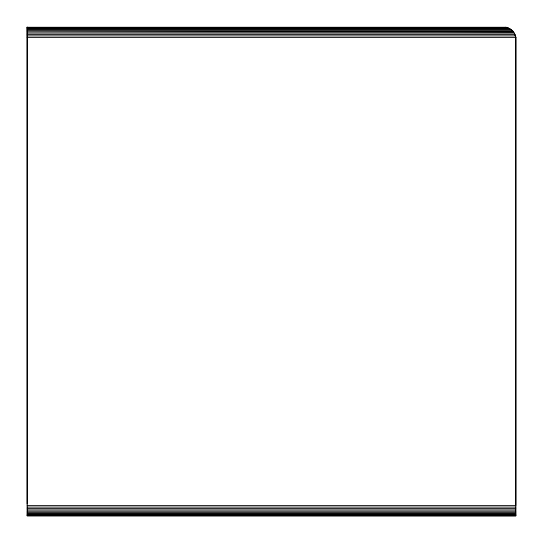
<?xml version="1.0" encoding="UTF-8"?>
<svg xmlns="http://www.w3.org/2000/svg" width="543" height="543" viewBox="0 0 543 543"><rect width="100%" height="100%" fill="white"/><g stroke="black" fill="none" stroke-linecap="round" stroke-linejoin="round"><path stroke-width="0.81" d="M27.15 504.026L27.15 27.157L27.15 515.85L515.85 515.843L515.85 38.974C515.938 33.225 511.296 27.91 505.567 27.259L27.15 27.259M27.15 27.564L507.087 27.557M27.15 28.06L508.553 28.053M27.15 28.745L509.938 28.738M27.15 29.6L511.221 29.6M27.15 31.786L513.569 32.017M27.15 33.069L514.269 33.069L515.85 37.44L515.85 505.567L27.15 505.567M27.15 34.46L514.947 34.453M27.15 35.919L515.45 35.919L515.748 37.433M27.15 37.44L515.85 37.44L515.511 36.191M27.15 507.081L515.85 507.081M27.15 508.547L515.85 508.547M27.15 509.938L515.85 509.938M27.15 511.221L515.85 511.221M27.15 512.382L515.85 512.382M27.15 513.406L515.85 513.406M27.15 514.262L515.85 514.262M27.15 514.947L515.85 514.947M27.15 515.443L515.85 515.443M27.15 515.748L515.85 515.843M505.567 27.259L506.89 27.381M512.388 30.618L27.15 30.618L513.406 31.779L512.388 30.618"/></g></svg>
